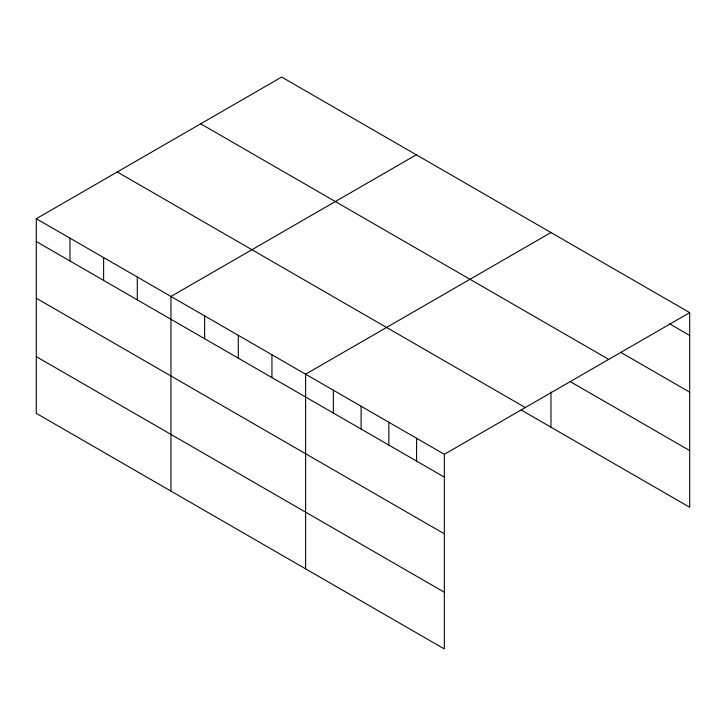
<?xml version="1.0" encoding="UTF-8"?>
<svg xmlns="http://www.w3.org/2000/svg" width="726" height="726" viewBox="0 0 726 726"><rect width="100%" height="100%" fill="white"/><g stroke="black" fill="none" stroke-linecap="round" stroke-linejoin="round"><path stroke-width="1.09" d="M36.3 218.717L444.339 454.295L444.339 648.944L36.3 413.357L36.3 218.717L281.661 77.056L689.7 312.643L689.7 507.283L521.15 409.972M416.316 154.801L170.955 296.462L170.955 491.103M550.97 232.547L305.61 374.199L305.61 568.839M444.339 454.295L689.7 312.643M669.608 323.86L689.7 335.466M620.812 352.391L689.7 392.167M200.694 123.81L608.733 359.388M570.101 381.531L689.7 450.583M117.267 171.971L525.306 407.549M36.3 241.54L444.339 477.118M36.3 298.241L444.339 533.819M36.3 356.657L444.339 592.244M550.97 392.031L550.97 427.187M416.597 438.277L416.597 461.101M388.846 422.26L388.846 445.083M361.103 406.242L361.103 429.066M333.352 390.216L333.352 413.04M271.941 354.769L271.941 377.593M238.282 335.33L238.282 358.154M204.614 315.892L204.614 338.715M137.287 277.023L137.287 299.847M103.627 257.585L103.627 280.408M69.959 238.155L69.959 260.979"/></g></svg>
